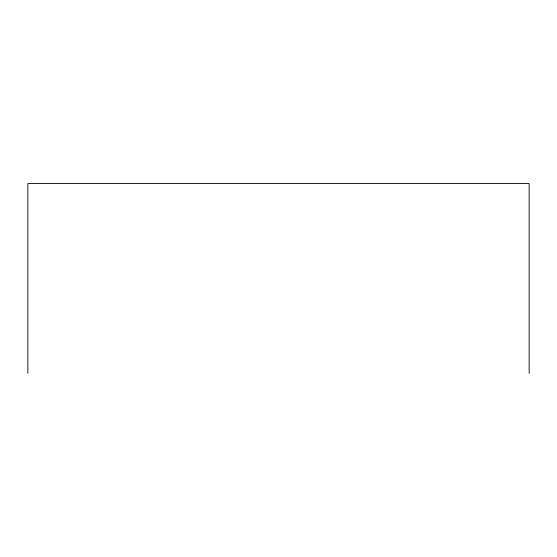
<?xml version="1.0" encoding="UTF-8"?>
<svg xmlns="http://www.w3.org/2000/svg" width="557" height="557" viewBox="0 0 557 557"><rect width="100%" height="100%" fill="white"/><g stroke="black" fill="none" stroke-linecap="round" stroke-linejoin="round"><path stroke-width="0.84" d="M529.15 373.42L529.15 183.58L27.85 183.58L27.85 373.42"/></g></svg>
